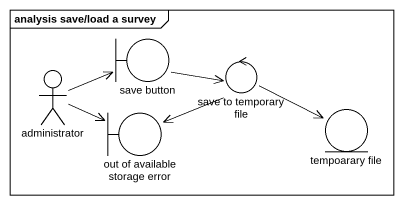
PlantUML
@startuml
mainframe analysis save/load a survey
boundary "save button" as save_button
control "save to temporary file" as save_to_temporary_file
actor administrator
boundary "out of available storage error" as out_of_available_storage
entity "tempoarary file" as tempoarary_file
save_button -right-> save_to_temporary_file
save_to_temporary_file -left-> out_of_available_storage
save_to_temporary_file -right-> tempoarary_file
administrator -right-> save_button
administrator -right-> out_of_available_storage
@enduml
